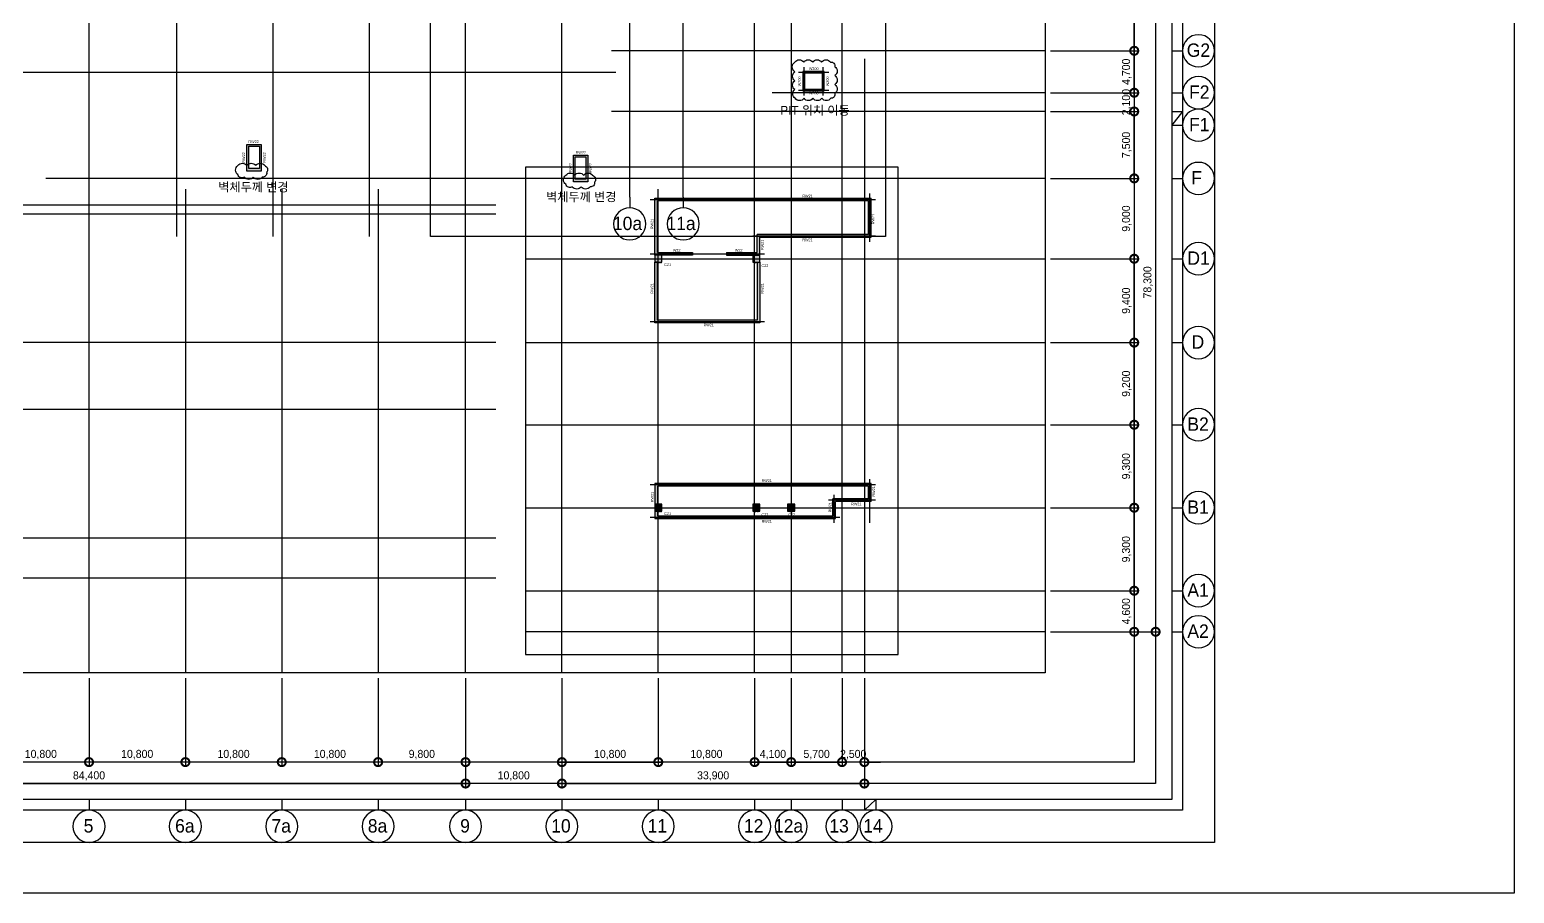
# Model space of a CAD drawing. Header units: millimetres. Extents: x 0 to 252300, y 0 to 178200.
# Drawn here: x 85903 to 252300, y 0 to 96767 of the extents above; entities that cross this region are included whole.
import ezdxf

# ---------------------------------------------------------------- set-up
doc = ezdxf.new("R2010")
doc.units = ezdxf.units.MM
doc.header["$LTSCALE"] = 300
for name, color, linetype in [('A-CEN', 1, 'Continuous'), ('A-CEN_axis', 12, 'Continuous'), ('A-COLUMN', 2, 'Continuous'), ('A-CON', 2, 'Continuous'), ('A-DIM', 7, 'Continuous'), ('A-SYM-BUB', 3, 'Continuous'), ('구조SOLID', 253, 'Continuous')]:
    doc.layers.add(name, color=color, linetype=linetype)
doc.layers.add('NOPLOT', color=191, linetype='Continuous', plot=False)
doc.layers.add('기둥부호', color=171, linetype='Continuous', plot=False)
doc.styles.add('Gdim', font='Dotum.ttf')
doc.dimstyles.new('Gdim300', dxfattribs={"dimscale": 300, "dimtxt": 3, "dimasz": 6, "dimexe": 1.5, "dimexo": 2, "dimgap": 1, "dimtad": 1, "dimdec": 0, "dimzin": 0, "dimdsep": 46, "dimlunit": 6, "dimtxsty": 'Gdim', "dimblk": 'DOTSMALL', "dimblk1": 'DOTSMALL', "dimblk2": 'DOTSMALL', "dimcen": 1.5, "dimdle": 1.5, "dimclrd": 1, "dimclre": 1, "dimclrt": 256, "dimazin": 0, "dimtfac": 1, "dimtdec": 0, "dimtix": 1, "dimtmove": 2, "dimatfit": 3, "dimldrblk": 'DOTSMALL', "dimfxl": 1, "dimtolj": 1, "dimtzin": 0, "dimlwd": -1, "dimlwe": -1, "dimarcsym": 0})

# ---------------------------------------------------------------- blocks, each defined once
blk = doc.blocks.new('A$Cd589e0f6')
at = {"layer": 'NOPLOT'}
for points in [[(9900, -5700), (218700, -5700), (218700, -172500), (9900, -172500)], [(13500, -9300), (215100, -9300), (215100, -168900), (13500, -168900)], [(14700, -10500), (213900, -10500), (213900, -167700), (14700, -167700)], [(16500, -12300), (212100, -12300), (212100, -165900), (16500, -165900)], [(18900, -14700), (209700, -14700), (209700, -163500), (18900, -163500)], [(28900, -24700), (199700, -24700), (199700, -153500), (28900, -153500)]]:
    blk.add_lwpolyline(points, close=True, dxfattribs=at)
blk = doc.blocks.new('_DotSmall')
at = {"color": 0, "linetype": 'ByBlock', "const_width": 0.5}
blk.add_lwpolyline([(-0.0625, 0, 1), (0.0625, 0, 1)], format="xyb", close=True, dxfattribs=at)
blk = doc.blocks.new('*D10')
at = {"layer": 'A-DIM', "color": 1, "transparency": 16777216}
for p, q in [((106000, -124505), (106000, -134355)), ((116800, -124505), (116800, -134355)), ((117250, -133905), (105550, -133905))]:
    blk.add_line(p, q, dxfattribs=at)
at = {"layer": 'Defpoints', "color": 0, "transparency": 16777216}
for p in [(106000, -123905), (116800, -123905), (106000, -133905)]:
    blk.add_point(p, dxfattribs=at)
at = {"layer": 'A-DIM', "color": 1, "transparency": 16777216, "xscale": 1800, "yscale": 1800, "zscale": 1800, "rotation": 180}
blk.add_blockref('_DotSmall', (106000, -133905), dxfattribs=at)
at = {"layer": 'A-DIM', "color": 1, "transparency": 16777216, "xscale": 1800, "yscale": 1800, "zscale": 1800}
blk.add_blockref('_DotSmall', (116800, -133905), dxfattribs=at)
at = {"layer": 'A-DIM', "color": 3, "transparency": 16777216, "insert": (111400, -133068), "char_height": 900, "attachment_point": 5, "style": 'Gdim'}
blk.add_mtext('\\A1;10,800', dxfattribs=at)
blk = doc.blocks.new('*D11')
at = {"layer": 'A-DIM', "color": 1, "transparency": 16777216}
for p, q in [((149946, -77500), (159796, -77500)), ((159346, -87350), (159346, -77050)), ((149946, -86900), (159796, -86900))]:
    blk.add_line(p, q, dxfattribs=at)
at = {"layer": 'Defpoints', "color": 0, "transparency": 16777216}
for p in [(149346, -77500), (159346, -77500), (149346, -86900)]:
    blk.add_point(p, dxfattribs=at)
at = {"layer": 'A-DIM', "color": 1, "transparency": 16777216, "xscale": 1800, "yscale": 1800, "zscale": 1800}
for p, rotation in [((159346, -77500), 90), ((159346, -86900), 270)]:
    blk.add_blockref('_DotSmall', p, dxfattribs=dict(at, rotation=rotation))
at = {"layer": 'A-DIM', "color": 3, "transparency": 16777216, "insert": (158509, -82200), "char_height": 900, "attachment_point": 5, "rotation": 90, "style": 'Gdim'}
blk.add_mtext('\\A1;9,400', dxfattribs=at)
blk = doc.blocks.new('*D12')
at = {"layer": 'A-DIM', "color": 1, "transparency": 16777216}
for p, q in [((149946, -61000), (159796, -61000)), ((159346, -68950), (159346, -60550)), ((149946, -68500), (159796, -68500))]:
    blk.add_line(p, q, dxfattribs=at)
at = {"layer": 'Defpoints', "color": 0, "transparency": 16777216}
for p in [(149346, -61000), (159346, -61000), (149346, -68500)]:
    blk.add_point(p, dxfattribs=at)
at = {"layer": 'A-DIM', "color": 1, "transparency": 16777216, "xscale": 1800, "yscale": 1800, "zscale": 1800}
for p, rotation in [((159346, -61000), 90), ((159346, -68500), 270)]:
    blk.add_blockref('_DotSmall', p, dxfattribs=dict(at, rotation=rotation))
at = {"layer": 'A-DIM', "color": 3, "transparency": 16777216, "insert": (158509, -64750), "char_height": 900, "attachment_point": 5, "rotation": 90, "style": 'Gdim'}
blk.add_mtext('\\A1;7,500', dxfattribs=at)
blk = doc.blocks.new('*D13')
at = {"layer": 'A-DIM', "color": 1, "transparency": 16777216}
for p, q in [((149946, -44800), (159796, -44800)), ((159346, -54650), (159346, -44350)), ((149946, -54200), (159796, -54200))]:
    blk.add_line(p, q, dxfattribs=at)
at = {"layer": 'Defpoints', "color": 0, "transparency": 16777216}
for p in [(149346, -44800), (159346, -44800), (149346, -54200)]:
    blk.add_point(p, dxfattribs=at)
at = {"layer": 'A-DIM', "color": 1, "transparency": 16777216, "xscale": 1800, "yscale": 1800, "zscale": 1800}
for p, rotation in [((159346, -44800), 90), ((159346, -54200), 270)]:
    blk.add_blockref('_DotSmall', p, dxfattribs=dict(at, rotation=rotation))
at = {"layer": 'A-DIM', "color": 3, "transparency": 16777216, "insert": (158509, -49500), "char_height": 900, "attachment_point": 5, "rotation": 90, "style": 'Gdim'}
blk.add_mtext('\\A1;9,400', dxfattribs=at)
blk = doc.blocks.new('*D15')
at = {"layer": 'A-DIM', "color": 1, "transparency": 16777216}
for p, q in [((159346, -68050), (159346, -77950)), ((149946, -68500), (159796, -68500)), ((149946, -77500), (159796, -77500))]:
    blk.add_line(p, q, dxfattribs=at)
at = {"layer": 'Defpoints', "color": 0, "transparency": 16777216}
for p in [(149346, -68500), (149346, -77500), (159346, -77500)]:
    blk.add_point(p, dxfattribs=at)
at = {"layer": 'A-DIM', "color": 1, "transparency": 16777216, "xscale": 1800, "yscale": 1800, "zscale": 1800}
for p, rotation in [((159346, -68500), 90), ((159346, -77500), 270)]:
    blk.add_blockref('_DotSmall', p, dxfattribs=dict(at, rotation=rotation))
at = {"layer": 'A-DIM', "color": 3, "transparency": 16777216, "insert": (158509, -73000), "char_height": 900, "attachment_point": 5, "rotation": 90, "style": 'Gdim'}
blk.add_mtext('\\A1;9,000', dxfattribs=at)
blk = doc.blocks.new('*D16')
at = {"layer": 'A-DIM', "color": 1, "transparency": 16777216}
for p, q in [((53000, -124505), (53000, -134355)), ((63800, -124505), (63800, -134355)), ((64250, -133905), (52550, -133905))]:
    blk.add_line(p, q, dxfattribs=at)
at = {"layer": 'Defpoints', "color": 0, "transparency": 16777216}
for p in [(53000, -123905), (63800, -123905), (53000, -133905)]:
    blk.add_point(p, dxfattribs=at)
at = {"layer": 'A-DIM', "color": 1, "transparency": 16777216, "xscale": 1800, "yscale": 1800, "zscale": 1800, "rotation": 180}
blk.add_blockref('_DotSmall', (53000, -133905), dxfattribs=at)
at = {"layer": 'A-DIM', "color": 1, "transparency": 16777216, "xscale": 1800, "yscale": 1800, "zscale": 1800}
blk.add_blockref('_DotSmall', (63800, -133905), dxfattribs=at)
at = {"layer": 'A-DIM', "color": 3, "transparency": 16777216, "insert": (58400, -133068), "char_height": 900, "attachment_point": 5, "style": 'Gdim'}
blk.add_mtext('\\A1;10,800', dxfattribs=at)
blk = doc.blocks.new('*D17')
at = {"layer": 'A-DIM', "color": 1, "transparency": 16777216}
for p, q in [((63800, -124505), (63800, -134355)), ((74600, -124505), (74600, -134355)), ((75050, -133905), (63350, -133905))]:
    blk.add_line(p, q, dxfattribs=at)
at = {"layer": 'Defpoints', "color": 0, "transparency": 16777216}
for p in [(63800, -123905), (74600, -123905), (63800, -133905)]:
    blk.add_point(p, dxfattribs=at)
at = {"layer": 'A-DIM', "color": 1, "transparency": 16777216, "xscale": 1800, "yscale": 1800, "zscale": 1800, "rotation": 180}
blk.add_blockref('_DotSmall', (63800, -133905), dxfattribs=at)
at = {"layer": 'A-DIM', "color": 1, "transparency": 16777216, "xscale": 1800, "yscale": 1800, "zscale": 1800}
blk.add_blockref('_DotSmall', (74600, -133905), dxfattribs=at)
at = {"layer": 'A-DIM', "color": 3, "transparency": 16777216, "insert": (69200, -133068), "char_height": 900, "attachment_point": 5, "style": 'Gdim'}
blk.add_mtext('\\A1;10,800', dxfattribs=at)
blk = doc.blocks.new('*D18')
at = {"layer": 'A-DIM', "color": 1, "transparency": 16777216}
for p, q in [((74600, -124505), (74600, -134355)), ((84400, -124505), (84400, -134355)), ((84850, -133905), (74150, -133905))]:
    blk.add_line(p, q, dxfattribs=at)
at = {"layer": 'Defpoints', "color": 0, "transparency": 16777216}
for p in [(74600, -123905), (84400, -123905), (74600, -133905)]:
    blk.add_point(p, dxfattribs=at)
at = {"layer": 'A-DIM', "color": 1, "transparency": 16777216, "xscale": 1800, "yscale": 1800, "zscale": 1800, "rotation": 180}
blk.add_blockref('_DotSmall', (74600, -133905), dxfattribs=at)
at = {"layer": 'A-DIM', "color": 1, "transparency": 16777216, "xscale": 1800, "yscale": 1800, "zscale": 1800}
blk.add_blockref('_DotSmall', (84400, -133905), dxfattribs=at)
at = {"layer": 'A-DIM', "color": 3, "transparency": 16777216, "insert": (79500, -133068), "char_height": 900, "attachment_point": 5, "style": 'Gdim'}
blk.add_mtext('\\A1;9,800', dxfattribs=at)
blk = doc.blocks.new('*D19')
at = {"layer": 'A-DIM', "color": 1, "transparency": 16777216}
for p, q in [((42200, -124505), (42200, -134355)), ((53000, -124505), (53000, -134355)), ((53450, -133905), (41750, -133905))]:
    blk.add_line(p, q, dxfattribs=at)
at = {"layer": 'Defpoints', "color": 0, "transparency": 16777216}
for p in [(42200, -123905), (53000, -123905), (42200, -133905)]:
    blk.add_point(p, dxfattribs=at)
at = {"layer": 'A-DIM', "color": 1, "transparency": 16777216, "xscale": 1800, "yscale": 1800, "zscale": 1800, "rotation": 180}
blk.add_blockref('_DotSmall', (42200, -133905), dxfattribs=at)
at = {"layer": 'A-DIM', "color": 1, "transparency": 16777216, "xscale": 1800, "yscale": 1800, "zscale": 1800}
blk.add_blockref('_DotSmall', (53000, -133905), dxfattribs=at)
at = {"layer": 'A-DIM', "color": 3, "transparency": 16777216, "insert": (47600, -133068), "char_height": 900, "attachment_point": 5, "style": 'Gdim'}
blk.add_mtext('\\A1;10,800', dxfattribs=at)
blk = doc.blocks.new('*D22')
at = {"layer": 'A-DIM', "color": 1, "transparency": 16777216}
for p, q in [((0, -124505), (0, -136755)), ((84400, -124505), (84400, -136755)), ((-450, -136305), (84850, -136305))]:
    blk.add_line(p, q, dxfattribs=at)
at = {"layer": 'Defpoints', "color": 0, "transparency": 16777216}
for p in [(0, -123905), (84400, -123905), (84400, -136305)]:
    blk.add_point(p, dxfattribs=at)
at = {"layer": 'A-DIM', "color": 1, "transparency": 16777216, "xscale": 1800, "yscale": 1800, "zscale": 1800, "rotation": 180}
blk.add_blockref('_DotSmall', (0, -136305), dxfattribs=at)
at = {"layer": 'A-DIM', "color": 1, "transparency": 16777216, "xscale": 1800, "yscale": 1800, "zscale": 1800}
blk.add_blockref('_DotSmall', (84400, -136305), dxfattribs=at)
at = {"layer": 'A-DIM', "color": 3, "transparency": 16777216, "insert": (42200, -135468), "char_height": 900, "attachment_point": 5, "style": 'Gdim'}
blk.add_mtext('\\A1;84,400', dxfattribs=at)
blk = doc.blocks.new('*D24')
at = {"layer": 'A-DIM', "color": 1, "transparency": 16777216}
for p, q in [((31400, -124505), (31400, -134355)), ((42200, -124505), (42200, -134355)), ((42650, -133905), (30950, -133905))]:
    blk.add_line(p, q, dxfattribs=at)
at = {"layer": 'Defpoints', "color": 0, "transparency": 16777216}
for p in [(31400, -123905), (42200, -123905), (31400, -133905)]:
    blk.add_point(p, dxfattribs=at)
at = {"layer": 'A-DIM', "color": 1, "transparency": 16777216, "xscale": 1800, "yscale": 1800, "zscale": 1800, "rotation": 180}
blk.add_blockref('_DotSmall', (31400, -133905), dxfattribs=at)
at = {"layer": 'A-DIM', "color": 1, "transparency": 16777216, "xscale": 1800, "yscale": 1800, "zscale": 1800}
blk.add_blockref('_DotSmall', (42200, -133905), dxfattribs=at)
at = {"layer": 'A-DIM', "color": 3, "transparency": 16777216, "insert": (36800, -133068), "char_height": 900, "attachment_point": 5, "style": 'Gdim'}
blk.add_mtext('\\A1;10,800', dxfattribs=at)
blk = doc.blocks.new('*D25')
at = {"layer": 'A-DIM', "color": 1, "transparency": 16777216}
for p, q in [((95200, -124505), (95200, -134355)), ((106000, -124505), (106000, -134355)), ((94750, -133905), (106450, -133905))]:
    blk.add_line(p, q, dxfattribs=at)
at = {"layer": 'Defpoints', "color": 0, "transparency": 16777216}
for p in [(95200, -123905), (106000, -123905), (106000, -133905)]:
    blk.add_point(p, dxfattribs=at)
at = {"layer": 'A-DIM', "color": 1, "transparency": 16777216, "xscale": 1800, "yscale": 1800, "zscale": 1800, "rotation": 180}
blk.add_blockref('_DotSmall', (95200, -133905), dxfattribs=at)
at = {"layer": 'A-DIM', "color": 1, "transparency": 16777216, "xscale": 1800, "yscale": 1800, "zscale": 1800}
blk.add_blockref('_DotSmall', (106000, -133905), dxfattribs=at)
at = {"layer": 'A-DIM', "color": 3, "transparency": 16777216, "insert": (100600, -133068), "char_height": 900, "attachment_point": 5, "style": 'Gdim'}
blk.add_mtext('\\A1;10,800', dxfattribs=at)
blk = doc.blocks.new('*D26')
at = {"layer": 'A-DIM', "color": 1, "transparency": 16777216}
for p, q in [((95200, -124505), (95200, -136755)), ((129100, -124505), (129100, -136755)), ((94750, -136305), (129550, -136305))]:
    blk.add_line(p, q, dxfattribs=at)
at = {"layer": 'Defpoints', "color": 0, "transparency": 16777216}
for p in [(95200, -123905), (129100, -123905), (129100, -136305)]:
    blk.add_point(p, dxfattribs=at)
at = {"layer": 'A-DIM', "color": 1, "transparency": 16777216, "xscale": 1800, "yscale": 1800, "zscale": 1800, "rotation": 180}
blk.add_blockref('_DotSmall', (95200, -136305), dxfattribs=at)
at = {"layer": 'A-DIM', "color": 1, "transparency": 16777216, "xscale": 1800, "yscale": 1800, "zscale": 1800}
blk.add_blockref('_DotSmall', (129100, -136305), dxfattribs=at)
at = {"layer": 'A-DIM', "color": 3, "transparency": 16777216, "insert": (112150, -135468), "char_height": 900, "attachment_point": 5, "style": 'Gdim'}
blk.add_mtext('\\A1;33,900', dxfattribs=at)
blk = doc.blocks.new('*D27')
at = {"layer": 'A-DIM', "color": 1, "transparency": 16777216}
for p, q in [((84400, -124505), (84400, -136755)), ((95200, -124505), (95200, -136755)), ((95650, -136305), (83950, -136305))]:
    blk.add_line(p, q, dxfattribs=at)
at = {"layer": 'Defpoints', "color": 0, "transparency": 16777216}
for p in [(84400, -123905), (95200, -123905), (84400, -136305)]:
    blk.add_point(p, dxfattribs=at)
at = {"layer": 'A-DIM', "color": 1, "transparency": 16777216, "xscale": 1800, "yscale": 1800, "zscale": 1800, "rotation": 180}
blk.add_blockref('_DotSmall', (84400, -136305), dxfattribs=at)
at = {"layer": 'A-DIM', "color": 1, "transparency": 16777216, "xscale": 1800, "yscale": 1800, "zscale": 1800}
blk.add_blockref('_DotSmall', (95200, -136305), dxfattribs=at)
at = {"layer": 'A-DIM', "color": 3, "transparency": 16777216, "insert": (89800, -135468), "char_height": 900, "attachment_point": 5, "style": 'Gdim'}
blk.add_mtext('\\A1;10,800', dxfattribs=at)
blk = doc.blocks.new('*D28')
at = {"layer": 'A-DIM', "color": 1, "transparency": 16777216}
for p, q in [((116800, -124505), (116800, -134355)), ((120900, -124505), (120900, -134355)), ((116350, -133905), (121350, -133905))]:
    blk.add_line(p, q, dxfattribs=at)
at = {"layer": 'Defpoints', "color": 0, "transparency": 16777216}
for p in [(116800, -123905), (120900, -123905), (120900, -133905)]:
    blk.add_point(p, dxfattribs=at)
at = {"layer": 'A-DIM', "color": 1, "transparency": 16777216, "xscale": 1800, "yscale": 1800, "zscale": 1800, "rotation": 180}
blk.add_blockref('_DotSmall', (116800, -133905), dxfattribs=at)
at = {"layer": 'A-DIM', "color": 1, "transparency": 16777216, "xscale": 1800, "yscale": 1800, "zscale": 1800}
blk.add_blockref('_DotSmall', (120900, -133905), dxfattribs=at)
at = {"layer": 'A-DIM', "color": 3, "transparency": 16777216, "insert": (118850, -133068), "char_height": 900, "attachment_point": 5, "style": 'Gdim'}
blk.add_mtext('\\A1;4,100', dxfattribs=at)
blk = doc.blocks.new('*D29')
at = {"layer": 'A-DIM', "color": 1, "transparency": 16777216}
for p, q in [((120900, -124505), (120900, -134355)), ((126600, -124505), (126600, -134355)), ((120450, -133905), (127050, -133905))]:
    blk.add_line(p, q, dxfattribs=at)
at = {"layer": 'Defpoints', "color": 0, "transparency": 16777216}
for p in [(120900, -123905), (126600, -123905), (126600, -133905)]:
    blk.add_point(p, dxfattribs=at)
at = {"layer": 'A-DIM', "color": 1, "transparency": 16777216, "xscale": 1800, "yscale": 1800, "zscale": 1800, "rotation": 180}
blk.add_blockref('_DotSmall', (120900, -133905), dxfattribs=at)
at = {"layer": 'A-DIM', "color": 1, "transparency": 16777216, "xscale": 1800, "yscale": 1800, "zscale": 1800}
blk.add_blockref('_DotSmall', (126600, -133905), dxfattribs=at)
at = {"layer": 'A-DIM', "color": 3, "transparency": 16777216, "insert": (123750, -133068), "char_height": 900, "attachment_point": 5, "style": 'Gdim'}
blk.add_mtext('\\A1;5,700', dxfattribs=at)
blk = doc.blocks.new('*D30')
at = {"layer": 'A-DIM', "color": 1, "transparency": 16777216}
for p, q in [((126600, -124505), (126600, -134355)), ((129100, -124505), (129100, -134355)), ((126600, -133905), (124800, -133905)), ((129100, -133905), (126600, -133905)), ((129100, -133905), (130900, -133905))]:
    blk.add_line(p, q, dxfattribs=at)
at = {"layer": 'Defpoints', "color": 0, "transparency": 16777216}
for p in [(126600, -123905), (129100, -123905), (126600, -133905)]:
    blk.add_point(p, dxfattribs=at)
at = {"layer": 'A-DIM', "color": 1, "transparency": 16777216, "xscale": 1800, "yscale": 1800, "zscale": 1800}
blk.add_blockref('_DotSmall', (126600, -133905), dxfattribs=at)
at = {"layer": 'A-DIM', "color": 1, "transparency": 16777216, "xscale": 1800, "yscale": 1800, "zscale": 1800, "rotation": 180}
blk.add_blockref('_DotSmall', (129100, -133905), dxfattribs=at)
at = {"layer": 'A-DIM', "color": 3, "transparency": 16777216, "insert": (127850, -133068), "char_height": 900, "attachment_point": 5, "style": 'Gdim'}
blk.add_mtext('\\A1;2,500', dxfattribs=at)
blk = doc.blocks.new('*D31')
at = {"layer": 'A-DIM', "color": 1, "transparency": 16777216}
for p, q in [((149946, -114700), (159794, -114700)), ((159344, -114250), (159344, -119750)), ((149945, -119300), (159794, -119300))]:
    blk.add_line(p, q, dxfattribs=at)
at = {"layer": 'Defpoints', "color": 0, "transparency": 16777216}
for p in [(149346, -114700), (149345, -119300), (159344, -119300)]:
    blk.add_point(p, dxfattribs=at)
at = {"layer": 'A-DIM', "color": 1, "transparency": 16777216, "xscale": 1800, "yscale": 1800, "zscale": 1800}
for p, rotation in [((159344, -114700), 90), ((159344, -119300), 270)]:
    blk.add_blockref('_DotSmall', p, dxfattribs=dict(at, rotation=rotation))
at = {"layer": 'A-DIM', "color": 3, "transparency": 16777216, "insert": (158507, -117000), "char_height": 900, "attachment_point": 5, "rotation": 90, "style": 'Gdim'}
blk.add_mtext('\\A1;4,600', dxfattribs=at)
blk = doc.blocks.new('*D33')
at = {"layer": 'A-DIM', "color": 1, "transparency": 16777216}
for p, q in [((159346, -58900), (159346, -57100)), ((149946, -58900), (159796, -58900)), ((159346, -58900), (159346, -61000)), ((149946, -61000), (159796, -61000)), ((159346, -61000), (159346, -62800))]:
    blk.add_line(p, q, dxfattribs=at)
at = {"layer": 'Defpoints', "color": 0, "transparency": 16777216}
for p in [(149346, -58900), (149346, -61000), (159346, -61000)]:
    blk.add_point(p, dxfattribs=at)
at = {"layer": 'A-DIM', "color": 1, "transparency": 16777216, "xscale": 1800, "yscale": 1800, "zscale": 1800}
for p, rotation in [((159346, -58900), 270), ((159346, -61000), 90)]:
    blk.add_blockref('_DotSmall', p, dxfattribs=dict(at, rotation=rotation))
at = {"layer": 'A-DIM', "color": 3, "transparency": 16777216, "insert": (158509, -59950), "char_height": 900, "attachment_point": 5, "rotation": 90, "style": 'Gdim'}
blk.add_mtext('\\A1;2,100', dxfattribs=at)
blk = doc.blocks.new('*D65')
at = {"layer": 'A-DIM', "color": 1, "transparency": 16777216}
for p, q in [((149946, -41000), (162196, -41000)), ((161746, -40550), (161746, -119750)), ((149946, -119300), (162196, -119300))]:
    blk.add_line(p, q, dxfattribs=at)
at = {"layer": 'Defpoints', "color": 0, "transparency": 16777216}
for p in [(149346, -41000), (149346, -119300), (161746, -119300)]:
    blk.add_point(p, dxfattribs=at)
at = {"layer": 'A-DIM', "color": 1, "transparency": 16777216, "xscale": 1800, "yscale": 1800, "zscale": 1800}
for p, rotation in [((161746, -41000), 90), ((161746, -119300), 270)]:
    blk.add_blockref('_DotSmall', p, dxfattribs=dict(at, rotation=rotation))
at = {"layer": 'A-DIM', "color": 3, "transparency": 16777216, "insert": (160909, -80150), "char_height": 900, "attachment_point": 5, "rotation": 90, "style": 'Gdim'}
blk.add_mtext('\\A1;78,300', dxfattribs=at)
blk = doc.blocks.new('*D66')
at = {"layer": 'A-DIM', "color": 1, "transparency": 16777216}
for p, q in [((149944, -105400), (159794, -105400)), ((159344, -115150), (159344, -104950)), ((149946, -114700), (159794, -114700))]:
    blk.add_line(p, q, dxfattribs=at)
at = {"layer": 'Defpoints', "color": 0, "transparency": 16777216}
for p in [(149344, -105400), (159344, -105400), (149346, -114700)]:
    blk.add_point(p, dxfattribs=at)
at = {"layer": 'A-DIM', "color": 1, "transparency": 16777216, "xscale": 1800, "yscale": 1800, "zscale": 1800}
for p, rotation in [((159344, -105400), 90), ((159344, -114700), 270)]:
    blk.add_blockref('_DotSmall', p, dxfattribs=dict(at, rotation=rotation))
at = {"layer": 'A-DIM', "color": 3, "transparency": 16777216, "insert": (158507, -110050), "char_height": 900, "attachment_point": 5, "rotation": 90, "style": 'Gdim'}
blk.add_mtext('\\A1;9,300', dxfattribs=at)
blk = doc.blocks.new('*D67')
at = {"layer": 'A-DIM', "color": 1, "transparency": 16777216}
for p, q in [((149949, -96100), (159796, -96100)), ((159346, -105850), (159346, -95650)), ((149946, -105400), (159796, -105400))]:
    blk.add_line(p, q, dxfattribs=at)
at = {"layer": 'Defpoints', "color": 0, "transparency": 16777216}
for p in [(149349, -96100), (159346, -96100), (149346, -105400)]:
    blk.add_point(p, dxfattribs=at)
at = {"layer": 'A-DIM', "color": 1, "transparency": 16777216, "xscale": 1800, "yscale": 1800, "zscale": 1800}
for p, rotation in [((159346, -96100), 90), ((159346, -105400), 270)]:
    blk.add_blockref('_DotSmall', p, dxfattribs=dict(at, rotation=rotation))
at = {"layer": 'A-DIM', "color": 3, "transparency": 16777216, "insert": (158509, -100750), "char_height": 900, "attachment_point": 5, "rotation": 90, "style": 'Gdim'}
blk.add_mtext('\\A1;9,300', dxfattribs=at)
blk = doc.blocks.new('*D68')
at = {"layer": 'A-DIM', "color": 1, "transparency": 16777216}
for p, q in [((159346, -96550), (159346, -86450)), ((149946, -86900), (159796, -86900)), ((149946, -96100), (159796, -96100))]:
    blk.add_line(p, q, dxfattribs=at)
at = {"layer": 'Defpoints', "color": 0, "transparency": 16777216}
for p in [(149346, -86900), (159346, -86900), (149346, -96100)]:
    blk.add_point(p, dxfattribs=at)
at = {"layer": 'A-DIM', "color": 1, "transparency": 16777216, "xscale": 1800, "yscale": 1800, "zscale": 1800}
for p, rotation in [((159346, -86900), 90), ((159346, -96100), 270)]:
    blk.add_blockref('_DotSmall', p, dxfattribs=dict(at, rotation=rotation))
at = {"layer": 'A-DIM', "color": 3, "transparency": 16777216, "insert": (158509, -91500), "char_height": 900, "attachment_point": 5, "rotation": 90, "style": 'Gdim'}
blk.add_mtext('\\A1;9,200', dxfattribs=at)
blk = doc.blocks.new('*D72')
at = {"layer": 'A-DIM', "color": 1, "transparency": 16777216}
for p, q in [((149946, -54200), (159796, -54200)), ((159346, -59350), (159346, -53750)), ((149946, -58900), (159796, -58900))]:
    blk.add_line(p, q, dxfattribs=at)
at = {"layer": 'Defpoints', "color": 0, "transparency": 16777216}
for p in [(149346, -54200), (159346, -54200), (149346, -58900)]:
    blk.add_point(p, dxfattribs=at)
at = {"layer": 'A-DIM', "color": 1, "transparency": 16777216, "xscale": 1800, "yscale": 1800, "zscale": 1800}
for p, rotation in [((159346, -54200), 90), ((159346, -58900), 270)]:
    blk.add_blockref('_DotSmall', p, dxfattribs=dict(at, rotation=rotation))
at = {"layer": 'A-DIM', "color": 3, "transparency": 16777216, "insert": (158509, -56550), "char_height": 900, "attachment_point": 5, "rotation": 90, "style": 'Gdim'}
blk.add_mtext('\\A1;4,700', dxfattribs=at)
blk = doc.blocks.new('C21')
at = {"layer": 'A-COLUMN'}
blk.add_lwpolyline([(-400, -400), (400, -400), (400, 400), (-400, 400)], close=True, dxfattribs=at)
at = {"layer": 'NOPLOT', "style": 'Gdim'}
blk.add_text('800x800', height=75, dxfattribs=at).set_placement((13, -514))
blk = doc.blocks.new('C22')
at = {"layer": 'A-COLUMN'}
blk.add_lwpolyline([(-400, -400), (400, -400), (400, 400), (-400, 400)], close=True, dxfattribs=at)
at = {"layer": 'NOPLOT', "style": 'Gdim'}
blk.add_text('800X800', height=75, dxfattribs=at).set_placement((-207, -536))
blk = doc.blocks.new('grid-noplot-update')
at = {"layer": 'A-CEN_axis'}
for p, q in [((42200, -123905), (42200, 4895)), ((52000, 4895), (52000, -75026.5)), ((62800, 4895), (62800, -75026.5)), ((73600, 4895), (73600, -75026.5)), ((84400, -123905), (84400, 4895)), ((95200, -123905), (95200, 4895)), ((116800, -123905), (116800, 4895)), ((126600, -123905), (126600, 4895)), ((102800, -70600), (102800, -42815.4)), ((108800, -70600), (108800, -42815.4)), ((120900, -42815.4), (120900, -123905)), ((149346.4, -54200), (100755.1, -54200)), ((129100, -55095.9), (129100, -123905)), ((101253.8, -56650), (-21453.6, -56650)), ((149346.4, -58900), (118755.1, -58900)), ((149346.4, -61000), (100755.1, -61000)), ((149346.4, -68500), (37353.2, -68500)), ((53000, -69700), (53000, -123905)), ((63800, -69700), (63800, -123905)), ((74600, -69700), (74600, -123905)), ((106000, -123905), (106000, -69700)), ((87800, -71500), (-21453.6, -71500)), ((87800, -72500), (-21453.6, -72500)), ((91124.9, -77500), (149346.4, -77500)), ((87800, -86900), (-21453.6, -86900)), ((91124.9, -86900), (149346.4, -86900)), ((87800, -94400), (-21453.6, -94400)), ((91124.9, -96100), (149346.4, -96100)), ((91124.9, -105400), (149346.4, -105400)), ((87800, -108800), (-21453.6, -108800)), ((87800, -113300), (-21453.6, -113300)), ((91124.9, -114700), (149346.4, -114700)), ((149346.4, -119300), (91124.9, -119300))]:
    blk.add_line(p, q, dxfattribs=at)
at = {"layer": 'A-SYM-BUB', "color": 7}
blk.add_line((129100, -139305), (130400, -138105), dxfattribs=at)
at = {"layer": 'A-SYM-BUB', "color": 7, "elevation": 0}
for points in [[(163546.4, -54200), (164746.4, -54200, 1), (168346.4, -54200, 1), (164746.4, -54200, 0)], [(163546.4, -58900), (164746.4, -58900, 1), (168346.4, -58900, 1), (164746.4, -58900, 0)], [(163546.4, -62535.4), (164746.4, -62535.4, 1), (168346.4, -62535.4, 1), (164746.4, -62535.4, 0)], [(163546.4, -68500), (164746.4, -68500, 1), (168346.4, -68500, 1), (164746.4, -68500, 0)], [(163546.4, -86900), (164746.4, -86900, 1), (168346.4, -86900, 1), (164746.4, -86900, 0)], [(163546.4, -114700), (164746.4, -114700, 1), (168346.4, -114700, 1), (164746.4, -114700, 0)], [(163546.4, -119300), (164746.4, -119300, 1), (168346.4, -119300, 1), (164746.4, -119300, 0)], [(42200, -138105), (42200, -139305, 1), (42200, -142905, 1), (42200, -139305, 0)], [(53000, -138105), (53000, -139305, 1), (53000, -142905, 1), (53000, -139305, 0)], [(63800, -138105), (63800, -139305, 1), (63800, -142905, 1), (63800, -139305, 0)], [(74600, -138105), (74600, -139305, 1), (74600, -142905, 1), (74600, -139305, 0)], [(84400, -138105), (84400, -139305, 1), (84400, -142905, 1), (84400, -139305, 0)], [(95200, -138105), (95200, -139305, 1), (95200, -142905, 1), (95200, -139305, 0)], [(106000, -138105), (106000, -139305, 1), (106000, -142905, 1), (106000, -139305, 0)], [(116800, -138105), (116800, -139305, 1), (116800, -142905, 1), (116800, -139305, 0)], [(120900, -138105), (120900, -139305, 1), (120900, -142905, 1), (120900, -139305, 0)], [(126600, -138105), (126600, -139305, 1), (126600, -142905, 1), (126600, -139305, 0)], [(130400, -138105), (130400, -139305, 1), (130400, -142905, 1), (130400, -139305, 0)]]:
    blk.add_lwpolyline(points, format="xyb", dxfattribs=at)
for points in [[(163546.4, -61000), (164746.4, -61000), (163546.4, -62535.4)], [(129100, -138105), (129100, -139305)]]:
    blk.add_lwpolyline(points, dxfattribs=at)
at = {"layer": 'A-SYM-BUB', "color": 7}
for points in [[(163546.4, -77500), (164746.4, -77500, 1), (168346.4, -77500, 1), (164746.4, -77500, 0)], [(163546.4, -96100), (164746.4, -96100, 1), (168346.4, -96100, 1), (164746.4, -96100, 0)], [(163546.4, -105400), (164746.4, -105400, 1), (168346.4, -105400, 1), (164746.4, -105400, 0)]]:
    blk.add_lwpolyline(points, format="xyb", dxfattribs=at)
at = {"layer": 'NOPLOT', "elevation": 0}
for points in [[(102800, -70600), (102800, -71800, 1), (102800, -75400, 1), (102800, -71800, 0)], [(108800, -70600), (108800, -71800, 1), (108800, -75400, 1), (108800, -71800, 0)]]:
    blk.add_lwpolyline(points, format="xyb", dxfattribs=at)
at = {"layer": 'A-SYM-BUB', "style": 'Gdim'}
for s, p in [('G2', (165233.3, -54880.7)), ('F1', (165492.5, -63216.1)), ('F', (165751.5, -69180.7)), ('D1', (165302.8, -78180.7)), ('D', (165772.4, -87580.7)), ('B2', (165302.8, -96780.7)), ('B1', (165302.8, -106080.7)), ('A1', (165302.8, -115380.7)), ('A2', (165302.8, -119980.7)), ('5', (41598.5, -141796.3)), ('6a', (51845.6, -141796.3)), ('7a', (62645.6, -141796.3)), ('8a', (73445.6, -141796.3)), ('9', (83798.5, -141796.3)), ('10', (94001.2, -141796.3)), ('11', (104801.2, -141796.3)), ('12', (115601.2, -141796.3)), ('12a', (118966.1, -141796.3)), ('13', (125171.5, -141796.3)), ('14', (128971.5, -141796.3))]:
    blk.add_text(s, height=1500, dxfattribs=at).set_placement(p)
at = {"layer": 'A-SYM-BUB', "color": 1, "style": 'Gdim'}
blk.add_text('F2', height=1500, dxfattribs=at).set_placement((165492.5, -59580.7))
at = {"layer": 'NOPLOT', "style": 'Gdim'}
for s, p in [('10a', (100919.4, -74291.3)), ('11a', (106919.4, -74291.3))]:
    blk.add_text(s, height=1500, dxfattribs=at).set_placement(p)
at = {"layer": 'A-DIM'}
for base, p1, p2, angle, picture, middle in [((161746.4, -119300), (149346.4, -41000), (149346.4, -119300), 90, '*D65', (160909.1, -80150)), ((159346.4, -44800), (149346.4, -54200), (149346.4, -44800), 90, '*D13', (158509.1, -49500)), ((159346.4, -54200), (149346.4, -58900), (149346.4, -54200), 90, '*D72', (158509.1, -56550)), ((159346.4, -61000), (149346.4, -58900), (149346.4, -61000), 270, '*D33', (158509.1, -59950)), ((159346.4, -61000), (149346.4, -68500), (149346.4, -61000), 90, '*D12', (158509.1, -64750)), ((159346.4, -77500), (149346.4, -68500), (149346.4, -77500), 270, '*D15', (158509.1, -73000)), ((159346.4, -77500), (149346.4, -86900), (149346.4, -77500), 90, '*D11', (158509.1, -82200)), ((159346.4, -86900), (149346.4, -96100), (149346.4, -86900), 90, '*D68', (158509.1, -91500)), ((159346.4, -96100), (149346.4, -105400), (149348.8, -96100), 90, '*D67', (158509.1, -100750)), ((159344.1, -105400), (149346.4, -114700), (149344.1, -105400), 90, '*D66', (158506.8, -110050)), ((159344.1, -119300), (149346.4, -114700), (149345.3, -119300), 270, '*D31', (158506.8, -117000)), ((84400, -136305), (0, -123905), (84400, -123905), 180, '*D22', (42200, -135467.7)), ((31400, -133905), (42200, -123905), (31400, -123905), 180, '*D24', (36800, -133067.7)), ((84400, -136305), (95200, -123905), (84400, -123905), 180, '*D27', (89800, -135467.7)), ((129100, -136305), (95200, -123905), (129100, -123905), 180, '*D26', (112150, -135467.7)), ((106000, -133905), (116800, -123905), (106000, -123905), 180, '*D10', (111400, -133067.7)), ((126600, -133905), (129100, -123905), (126600, -123905), 180, '*D30', (127850, -133067.7))]:
    dim = blk.add_linear_dim(base=base, p1=p1, p2=p2, angle=angle, dimstyle='Gdim300', override={"dimtxsty": 'Gdim', "dimclrt": 3}, dxfattribs=at)
    dim.commit()
    dim.dimension.update_dxf_attribs({"geometry": picture, "text_midpoint": middle})
for base, p1, p2, picture, middle in [((42200, -133905), (53000, -123905), (42200, -123905), '*D19', (47600, -133067.7)), ((53000, -133905), (63800, -123905), (53000, -123905), '*D16', (58400, -133067.7)), ((63800, -133905), (74600, -123905), (63800, -123905), '*D17', (69200, -133067.7)), ((74600, -133905), (84400, -123905), (74600, -123905), '*D18', (79500, -133067.7)), ((106000, -133905), (95200, -123905), (106000, -123905), '*D25', (100600, -133067.7)), ((120900, -133905), (116800, -123905), (120900, -123905), '*D28', (118850, -133067.7)), ((126600, -133905), (120900, -123905), (126600, -123905), '*D29', (123750, -133067.7))]:
    dim = blk.add_linear_dim(base=base, p1=p1, p2=p2, dimstyle='Gdim300', override={"dimtxsty": 'Gdim', "dimclrt": 3}, dxfattribs=at)
    dim.commit()
    dim.dimension.update_dxf_attribs({"geometry": picture, "text_midpoint": middle})

msp = doc.modelspace()

# ---------------------------------------------------------------- hatches: boundary and pattern name
at = {"layer": '구조SOLID', "transparency": 33554687}
h = msp.add_hatch(color=256, dxfattribs=at)
h.dxf.hatch_style = 1
h.paths.add_polyline_path([(174954, 92080), (172554, 92080), (172554, 89905), (174954, 89905)])
h.paths.add_polyline_path([(174754, 91880), (174754, 90105), (172754, 90105), (172754, 91880)], flags=16)
h = msp.add_hatch(color=256, dxfattribs=at)
h.dxf.hatch_style = 1
h.paths.add_polyline_path([(110454, 83705), (111654, 83705), (111654, 81205), (110454, 81205)], flags=16)
h.paths.add_polyline_path([(110254, 83905), (111854, 83905), (111854, 80905), (110254, 80905)])
h = msp.add_hatch(color=256, dxfattribs=at)
h.dxf.hatch_style = 1
h.paths.add_polyline_path([(147054, 82505), (148254, 82505), (148254, 80005), (147054, 80005)], flags=16)
h.paths.add_polyline_path([(146854, 82705), (148454, 82705), (148454, 79705), (146854, 79705)])
h = msp.add_hatch(color=256, dxfattribs=at)
h.dxf.hatch_style = 1
h.paths.add_polyline_path([(160204, 71805), (156254, 71805), (156254, 77605), (179904, 77605), (179904, 73805), (167454, 73805), (167454, 71805), (164004, 71805), (164004, 71505), (167754, 71505), (167754, 73505), (180204, 73505), (180204, 77905), (155954, 77905), (155954, 71505), (156754, 71505), (160204, 71505)])
h.paths.add_polyline_path([(156754, 71505), (155954, 71505), (155954, 70705), (156754, 70705)])
h.paths.add_polyline_path([(156254, 70705), (155954, 70705), (155954, 63905), (167754, 63905), (167754, 70705), (167454, 70705), (167454, 64205), (156254, 64205)])
h.paths.add_polyline_path([(167754, 71505), (166954, 71505), (166954, 70705), (167754, 70705)])
h = msp.add_hatch(color=256, dxfattribs=at)
h.dxf.hatch_style = 1
h.paths.add_polyline_path([(176204, 43905), (180204, 43905), (180204, 45905), (155954, 45905), (155954, 43605), (156254, 43605), (156254, 45605), (179904, 45605), (179904, 44205), (175904, 44205), (175904, 42305), (156254, 42305), (156254, 42805), (155954, 42805), (155954, 42005), (176204, 42005)])
h = msp.add_hatch(color=256, dxfattribs=at)
h.dxf.hatch_style = 1
h.paths.add_polyline_path([(155954, 42805), (156754, 42805), (156754, 43605), (155954, 43605)])
h.paths.add_polyline_path([(156348, 42672), (156800, 42672), (156800, 42785), (156348, 42785)], flags=9)
h = msp.add_hatch(color=256, dxfattribs=at)
h.dxf.hatch_style = 1
h.paths.add_polyline_path([(166954, 42805), (167754, 42805), (167754, 43605), (166954, 43605)])
h.paths.add_polyline_path([(167128, 42650), (167593, 42650), (167593, 42762), (167128, 42762)], flags=9)
h = msp.add_hatch(color=256, dxfattribs=at)
h.dxf.hatch_style = 1
h.paths.add_polyline_path([(170854, 42805), (171654, 42805), (171654, 43605), (170854, 43605)])
h.paths.add_polyline_path([(171028, 42650), (171493, 42650), (171493, 42762), (171028, 42762)], flags=9)

# ---------------------------------------------------------------- linework, layer by layer
at = {"layer": 'A-CEN'}
for p, q in [((175454, 91980), (172054, 91980)), ((172654, 92580), (172654, 89405)), ((174854, 89405), (174854, 92580)), ((172054, 90005), (175454, 90005)), ((180054, 73005), (180054, 78405)), ((155454, 77755), (180704, 77755)), ((166954, 73655), (180704, 73655)), ((155454, 71655), (168254, 71655)), ((155454, 64055), (168254, 64055)), ((180704, 45755), (155454, 45755)), ((180054, 41505), (180054, 46405)), ((180704, 44055), (175435, 44055)), ((176054, 41505), (176054, 44632)), ((155454, 42155), (176704, 42155))]:
    msp.add_line(p, q, dxfattribs=at)
at = {"layer": 'A-CON'}
for p, q in [((155954, 77905), (180204, 77905)), ((155954, 71505), (155954, 77905)), ((179904, 77605), (156254, 77605)), ((156254, 71805), (156254, 77605)), ((179904, 73805), (179904, 77605)), ((180204, 73505), (180204, 77905)), ((167454, 71805), (167454, 73805)), ((179904, 73805), (167454, 73805)), ((167754, 71505), (167754, 73505)), ((167754, 73505), (180204, 73505)), ((156254, 71805), (160204, 71805)), ((164004, 71805), (167454, 71805)), ((160204, 71505), (155954, 71505)), ((155954, 63905), (155954, 70705)), ((156254, 70705), (155954, 70705)), ((156254, 64205), (156254, 70705)), ((164004, 71505), (167754, 71505)), ((167454, 70705), (167454, 64205)), ((167454, 70705), (167754, 70705)), ((167754, 70705), (167754, 63905)), ((167754, 63905), (155954, 63905)), ((167454, 64205), (156254, 64205)), ((155954, 45905), (155954, 43605)), ((180204, 45905), (155954, 45905)), ((156254, 45605), (156254, 43605)), ((179904, 45605), (156254, 45605)), ((179904, 44205), (179904, 45605)), ((180204, 43905), (180204, 45905)), ((155954, 43605), (156254, 43605)), ((175904, 42305), (175904, 44205)), ((179904, 44205), (175904, 44205)), ((176204, 42005), (176204, 43905)), ((180204, 43905), (176204, 43905)), ((155954, 42805), (155954, 42005)), ((156254, 42805), (155954, 42805)), ((155954, 42005), (176204, 42005)), ((156254, 42805), (156254, 42305)), ((156254, 42305), (175904, 42305))]:
    msp.add_line(p, q, dxfattribs=at)
at = {"layer": 'A-CON', "elevation": 0}
for points in [[(172554, 89905), (174954, 89905), (174954, 92080), (172554, 92080)], [(172754, 90105), (174754, 90105), (174754, 91880), (172754, 91880)], [(146854, 82705), (148454, 82705), (148454, 79705), (146854, 79705)], [(147054, 82505), (148254, 82505), (148254, 80005), (147054, 80005)]]:
    msp.add_lwpolyline(points, close=True, dxfattribs=at)
at = {"layer": 'A-CON'}
for points in [[(110254, 83905), (111854, 83905), (111854, 80905), (110254, 80905)], [(110454, 83705), (111654, 83705), (111654, 81205), (110454, 81205)]]:
    msp.add_lwpolyline(points, close=True, dxfattribs=at)
at = {"layer": 'A-CON', "elevation": 0}
for points in [[(160204, 71805), (160204, 71505)], [(164004, 71805), (164004, 71505)]]:
    msp.add_lwpolyline(points, dxfattribs=at)
at = {"layer": 'NOPLOT'}
msp.add_lwpolyline([(0, 178200), (252300, 178200), (252300, 0), (0, 0)], close=True, dxfattribs=at)
at = {"layer": 'NOPLOT', "elevation": 0}
for points in [[(181810, 73578), (130813, 73578), (130813, 109772), (181810, 109772)], [(141478, 26770), (183257, 26770), (183257, 81360), (141478, 81360)]]:
    msp.add_lwpolyline(points, close=True, dxfattribs=at)
msp.add_lwpolyline([(171661, 93137, -0.5205671), (172661, 93137, -0.5205671), (173661, 93137, -0.5205671), (174661, 93137, -0.5205671), (175661, 93137, -0.5205671), (176147, 92623, -0.5205671), (176147, 91623, -0.5205671), (176147, 90623, -0.5205671), (176147, 89623, -0.5205671), (175689, 89081, -0.5205671), (174689, 89081, -0.5205671), (173689, 89081, -0.5205671), (172689, 89081, -0.5205671), (171689, 89081, -0.5205671), (171661, 90052, -0.5205671), (171661, 91052, -0.5205671), (171661, 92052, -0.5205671)], format="xyb", close=True, dxfattribs=at)
at = {"layer": 'NOPLOT'}
for points in [[(109243, 81540, -0.5205671), (110243, 81540, -0.5205671), (111243, 81540, -0.5205671), (112243, 81540, -0.5205671), (112462, 80759, -0.5205671), (111965, 80255, -0.5205671), (110965, 80255, -0.5205671), (109965, 80255, -0.5205671), (109243, 80533, -0.5205671)], [(145990, 80449, -0.5205671), (146990, 80449, -0.5205671), (147990, 80449, -0.5205671), (148990, 80449, -0.5205671), (149209, 79668, -0.5205671), (148713, 79164, -0.5205671), (147713, 79164, -0.5205671), (146713, 79164, -0.5205671), (145990, 79442, -0.5205671)]]:
    msp.add_lwpolyline(points, format="xyb", close=True, dxfattribs=at)

# ---------------------------------------------------------------- block references
at = {"layer": 'A-COLUMN'}
for name, p in [('C21', (156354, 71105)), ('C22', (167354, 71105)), ('C21', (156354, 43205)), ('C22', (167354, 43205)), ('C22', (171254, 43205))]:
    msp.add_blockref(name, p, dxfattribs=at)
at = {"layer": 'A-DIM'}
msp.add_blockref('grid-noplot-update', (50354, 148605), dxfattribs=at)
at = {"layer": 'NOPLOT'}
msp.add_blockref('A$Cd589e0f6', (0, 178200), dxfattribs=at)

# ---------------------------------------------------------------- texts
at = {"layer": 'NOPLOT', "style": 'Gdim'}
for s, p in [('PIT 위치 이동', (170034, 87231, 0)), ('벽체두께 변경', (107032, 78632, 0)), ('벽체두께 변경', (143779, 77541, 0))]:
    msp.add_text(s, height=1000, dxfattribs=at).set_placement(p)
at = {"layer": '기둥부호', "linetype": 'ByBlock', "style": 'Gdim'}
for s, p in [('W200', (173231, 92250, 0)), ('W200', (173231, 89508, 0)), ('RW22', (110427, 84079, 0)), ('RW22', (147089, 82860, 0)), ('RW21', (172507, 77984)), ('RW21', (172507, 73071)), ('W22', (157989, 71901)), ('W22', (164944, 71901)), ('C21', (157019, 70299)), ('C22', (167929, 70175)), ('RW21', (161431, 63531)), ('RW21', (167929, 46098)), ('RW21', (177975, 43470)), ('C21', (157019, 42399)), ('C22', (167929, 42275)), ('RW21', (167929, 41522)), ('C22', (170925, 42275))]:
    msp.add_text(s, height=300, dxfattribs=at).set_placement(p)
for s, p in [('W200', (172329, 90432, 0)), ('W200', (175479, 90432, 0)), ('RW22', (110037, 81874, 0)), ('RW22', (112355, 81874, 0)), ('RW22', (146663, 80670, 0)), ('RW22', (148908, 80670, 0)), ('RW21', (155808, 74422)), ('RW21', (180586, 74977)), ('RW21', (168171, 72088)), ('RW21', (155808, 67205)), ('RW21', (168171, 67205)), ('RW21', (180648, 44456)), ('RW21', (155837, 43827)), ('RW21', (175759, 42673))]:
    msp.add_text(s, height=300, rotation=90, dxfattribs=at).set_placement(p)

doc.saveas('drawing.dxf')
